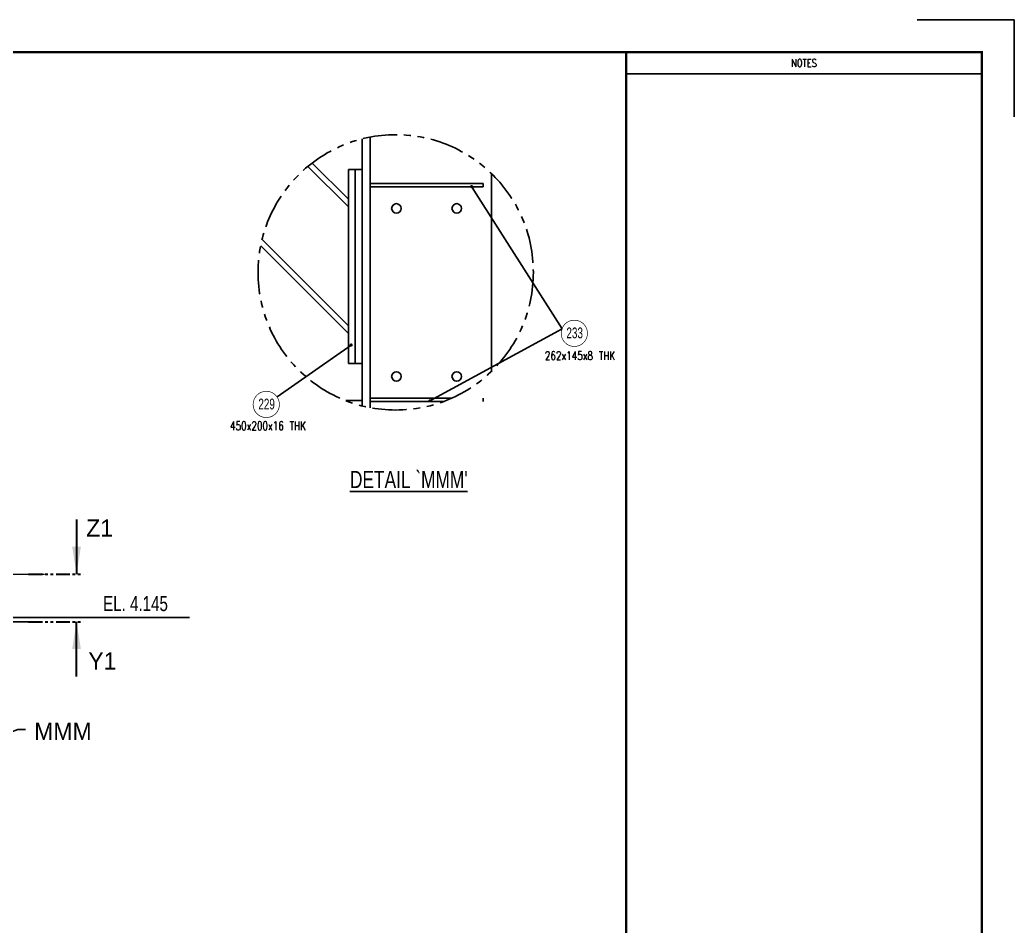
# Model space of a CAD drawing. Header units: millimetres. Extents: x 0 to 16187, y -20471 to 6290.
# Drawn here: x 3449.4 to 3910.7, y 5501 to 5921.5 of the extents above; entities that cross this region are included whole.
import ezdxf
from ezdxf.enums import TextEntityAlignment as Align

# ---------------------------------------------------------------- set-up
doc = ezdxf.new("R2010")
doc.units = ezdxf.units.MM
doc.linetypes.add('PHANTOM', pattern=[12.699999999999998, 6.35, -1.27, 1.27, -1.27, 1.27, -1.27])
doc.linetypes.add('PHANTOM2', pattern=[31.750000000000004, 15.875, -3.175, 3.175, -3.175, 3.175, -3.175])
doc.layers.add('BORDER1', color=3, linetype='Continuous')
doc.layers.add('BORDER2', color=7, linetype='Continuous')
doc.styles.add('MtXpl_txt_shx', font='txt.shx', dxfattribs={"height": 0.2})
doc.styles.add('ROMANC', font='ROMANC', dxfattribs={"height": 5})
doc.styles.add('ROMAND-1', font='ic-romand.shx')
doc.styles.add('ROMANS', font='ROMANS.shx', dxfattribs={"width": 0.8})
doc.styles.add('ROMANT', font='ROMANT', dxfattribs={"height": 4})
doc.styles.add('SLDTEXTSTYLE0', font='TXT', dxfattribs={"width": 0.75})
doc.styles.add('SLDTEXTSTYLE2', font='TXT', dxfattribs={"width": 0.6864493305940874})
doc.dimstyles.new('AM_ISO$7', dxfattribs={"dimtxt": 3.5, "dimasz": 3.5, "dimexe": 1, "dimexo": 1, "dimgap": 1.5, "dimtad": 1, "dimtoh": 1, "dimdsep": 46, "dimtxsty": 'Standard', "dimcen": 0, "dimclrd": 1, "dimclre": 1, "dimclrt": 1, "dimadec": 0, "dimazin": 2, "dimtp": 0.1, "dimtm": 0.1, "dimtfac": 0.71, "dimtdec": 3, "dimtmove": 0, "dimatfit": 3, "dimfxl": 1, "dimlwd": -1, "dimlwe": -1, "dimarcsym": 1})

# ---------------------------------------------------------------- blocks, each defined once
blk = doc.blocks.new('*U609')
at = {"layer": 'BORDER1', "color": 154, "true_color": 0x1859a9, "const_width": 1}
blk.add_lwpolyline([(1.8094395070475, 811), (1144, 811), (1144, 0), (0, 0), (0, 811)], close=True, dxfattribs=at)
blk.add_lwpolyline([(979.0000000799992, 2.220446049250313e-16), (979.0000000799992, 810.9999999999999)], dxfattribs=at)
at = {"layer": 'BORDER2'}
for points in [[(1159, 780.9999999999999), (1159, 825.9999999999999), (1114, 826)], [(1144, 801), (979.0000000799992, 800.9999999999999)]]:
    blk.add_lwpolyline(points, dxfattribs=at)
at = {"layer": 'BORDER2', "style": 'ROMANC', "width": 0.8}
blk.add_text('NOTES', height=3.5, dxfattribs=at).set_placement((1061.50000004, 806), align=Align.MIDDLE_CENTER)
at = {"layer": 'BORDER2', "flags": 8}
for tag, height, style, p in [('REV-A', 3.24, 'ROMANS', (986.9282778829383, 140.2530397182669)), ('RE-A', 8.064, 'ROMANT', (1084.634961895852, 7.17204102400288))]:
    blk.add_attdef(tag, text='', height=height, dxfattribs=dict(at, style=style)).set_placement(p, align=Align.CENTER)
at = {"layer": 'BORDER2', "style": 'ROMANS', "width": 3.830216453570641}
blk.add_attdef('DATE-A', text='', height=3.24, dxfattribs=at).set_placement((995.5063797379989, 140.2530397182669), (1008.507228728976, 140.2530397182669), align=Align.FIT)
at = {"layer": 'BORDER2'}
for tag, height, style, p in [('DRN-A', 3.24, 'ROMANS', (1018.380015771281, 140.2530397182669)), ('CHD-A', 3.24, 'ROMANS', (1032.348360605113, 140.2530397182669)), ('APD-A', 3.24, 'ROMANS', (1046.640709253839, 140.2530397182669)), ('CONS_CONT_VEND', 4.2, 'ROMANC', (1061.390575966738, 72.83468077449595))]:
    blk.add_attdef(tag, text='', height=height, dxfattribs=dict(at, style=style)).set_placement(p, align=Align.CENTER)
at = {"layer": 'BORDER2', "style": 'ROMANS', "width": 0.8}
for tag, p, height in [('1:X', (997.2302812124753, 122.552011911554), 3.5), ('LOC', (1042.735042679951, 122.552011911554), 3.5), ('PROJ_NO', (1118.63757586463, 122.552011911554), 3.5), ('CONS_DRG_NO', (1011, 63), 3)]:
    blk.add_attdef(tag, p, '', height=height, dxfattribs=at)
at = {"layer": 'BORDER2', "lineweight": 30, "width": 0.8, "flags": 104}
blk.add_attdef('COMMENTS-A', text='', height=2.2, dxfattribs=at).set_placement((1055.209968003616, 142.0744315684458), align=Align.MIDDLE_LEFT)
at = {"layer": 'BORDER2', "style": 'ROMANS', "width": 0.8}
for tag, p in [('PROJECT_TITLE_1', (1061.068210890846, 55.3534808592422)), ('PROJECT_TITLE_2', (1061.068210890846, 49.30052221051124))]:
    blk.add_attdef(tag, text='', height=3.5, dxfattribs=at).set_placement(p, align=Align.MIDDLE)
at = {"layer": 'BORDER2', "style": 'ROMANT', "width": 0.8}
for tag, p in [('DRG_TITLE_1', (1061.068210890846, 36.31229857438004)), ('DRG_TITLE_2', (1061.068210890846, 28.31229857438004)), ('DRG_TITLE_3', (1061.068210890846, 20.31229857438004))]:
    blk.add_attdef(tag, text='', height=5, dxfattribs=at).set_placement(p, align=Align.CENTER)
at = {"layer": 'BORDER2', "style": 'ROMANT'}
for tag, p in [('AR', (995.0014710450068, 7.172041024002866)), ('PA', (1011.738213301433, 7.172041024002866)), ('DC', (1028.447415784789, 7.172041024002837)), ('TS', (1120.839107118789, 7.172041024002908))]:
    blk.add_attdef(tag, p, '', height=8.064, dxfattribs=at)
for tag, p in [('SRNO', (1074.69799186896, 7.172041024002823)), ('SH', (1115.802783516436, 7.176501619330963))]:
    blk.add_attdef(tag, text='', height=8.064, dxfattribs=at).set_placement(p, align=Align.RIGHT)
at = {"layer": 'BORDER2', "style": 'ROMANS', "flags": 2}
blk.add_attdef('TB_VERSION', text='', height=2, dxfattribs=at).set_placement((1, -1), align=Align.TOP_LEFT)

msp = doc.modelspace()

# ---------------------------------------------------------------- linework, layer by layer
at = {"color": 7, "linetype": 'Continuous', "lineweight": 25}
for p, q in [((3608.18364562299, 5742.385029119574), (3608.18364562299, 5866.265690476746)), ((3611.983645622993, 5741.551351554986), (3611.983645622993, 5867.099368041327)), ((3584.969818676678, 5855.063494284765), (3601.783645623011, 5838.249667338434)), ((3583.001579797952, 5853.496199257566), (3601.783645623012, 5834.71413343251)), ((3601.783645623012, 5852.024270594022), (3604.98364562301, 5852.024270594022)), ((3601.783645623012, 5762.024270594022), (3601.783645623012, 5852.024270594022)), ((3604.98364562301, 5762.024270594022), (3604.98364562301, 5852.024270594022)), ((3604.98364562301, 5852.024270594022), (3608.183645623007, 5852.024270594022)), ((3668.183645622994, 5758.431345379813), (3668.183645622994, 5850.219374216515)), ((3611.983645622995, 5844.024270594022), (3611.983645622995, 5845.624270594028)), ((3664.383645623004, 5845.624270594028), (3611.983645622995, 5845.624270594028)), ((3664.383645623004, 5844.024270594022), (3611.983645622995, 5844.024270594022)), ((3664.383645623004, 5844.024270594022), (3664.383645623004, 5845.624270594028)), ((3561.746824723683, 5819.596625399285), (3601.783645623012, 5779.559804499953)), ((3561.105084929735, 5816.702831287297), (3601.783645623012, 5776.024270594022)), ((3601.783645623012, 5762.024270594022), (3604.98364562301, 5762.024270594022)), ((3604.98364562301, 5762.024270594022), (3608.183645623007, 5762.024270594022)), ((3600.548258002156, 5744.824270594025), (3608.183645623007, 5744.824270594025)), ((3649.84741154734, 5746.024270594029), (3611.983645622997, 5746.024270594029)), ((3611.983645622995, 5744.424270594016), (3611.983645622995, 5746.024270594022)), ((3645.927483311392, 5744.424270594016), (3611.983645622997, 5744.424270594016)), ((3664.383645623004, 5744.424270594016), (3664.383645623004, 5746.024270594022))]:
    msp.add_line(p, q, dxfattribs=at)
at = {"color": 7, "linetype": 'Continuous', "lineweight": 35}
for p, q in [((3475.656119668395, 5689.740120579183), (3475.656119668395, 5664.340120579182)), ((3475.656119668395, 5616.819302515134), (3475.656119668395, 5642.219302515135))]:
    msp.add_line(p, q, dxfattribs=at)
at = {"color": 7, "linetype": 'Continuous', "lineweight": 18}
msp.add_line((2847.161289616995, 5664.340120579182), (3460.840527980542, 5664.340120579182), dxfattribs=at)
at = {"color": 7, "linetype": 'PHANTOM', "lineweight": 35}
for p, q in [((3453.431119668389, 5664.340120579182), (3478.831119668391, 5664.340120579182)), ((3453.431119668389, 5642.219302515128), (3478.831119668391, 5642.219302515128))]:
    msp.add_line(p, q, dxfattribs=at)
for p, q in [((3404.252119668386, 5644.240120579176), (3528.090182591189, 5644.240120579176)), ((3453.431119668389, 5642.219302515128), (2846.347043569765, 5642.219302515128))]:
    msp.add_line(p, q)
at = {"color": 4}
for points in [[(3712.750354305018, 5776.057715082072, 0.3125, 0.3125, 1), (3700.562854305018, 5776.057715082072, 0.3125, 0.3125, 1)], [(3569.789043094111, 5743.057169712811, 0.3125, 0.3125, 1), (3557.601543094111, 5743.057169712811, 0.3125, 0.3125, 1)]]:
    msp.add_lwpolyline(points, format="xyseb", close=True, dxfattribs=at)
at = {"color": 6, "linetype": 'PHANTOM2'}
msp.add_circle((3623.764112246825, 5804.325359798157), 63.86983250947387, dxfattribs=at)
at = {"color": 7, "linetype": 'Continuous', "lineweight": 25}
for centre, radius in [((3624.083645623001, 5834.024270594022), 2.200000000000045), ((3652.083645623001, 5834.024270594022), 2.200000000000273), ((3624.083645623001, 5756.024270594022), 2.200000000000045), ((3652.083645623001, 5756.024270594022), 2.200000000000273)]:
    msp.add_circle(centre, radius, dxfattribs=at)
at = {"color": 7, "linetype": 'Continuous', "lineweight": 35}
for points in [[(3475.656119668395, 5664.340120579182), (3477.688119668394, 5677.040120579186), (3473.624119668396, 5677.040120579186)], [(3475.656119668395, 5642.219302515135), (3473.624119668396, 5629.519302515138), (3477.688119668394, 5629.519302515138)]]:
    msp.add_solid(points, dxfattribs=at)

# ---------------------------------------------------------------- block references
at = {"layer": 'BORDER1'}
msp.add_blockref('*U609', (2751.745747508776, 5095.49056330221), dxfattribs=at)

# ---------------------------------------------------------------- texts
at = {"color": 4, "style": 'SLDTEXTSTYLE2', "width": 0.6864493305940874}
for s, p in [('233', (3706.823077617158, 5776.250685590039)), ('229', (3563.861766406251, 5743.250140220771))]:
    msp.add_text(s, height=5, dxfattribs=at).set_placement(p, align=Align.MIDDLE_CENTER)
at = {"color": 4, "style": 'MtXpl_txt_shx', "width": 0.75}
for s, p in [('262x145x8 THK', (3692.973389280574, 5763.683437675154)), ('450x200x16 THK', (3546.891009347999, 5731.128728567674))]:
    msp.add_text(s, height=4, dxfattribs=at).set_placement(p)
at = {"color": 7, "style": 'ROMAND-1', "width": 0.75}
msp.add_text("%%UDETAIL `MMM'", height=8, dxfattribs=at).set_placement((3629.831324405892, 5708.234664873145), align=Align.MIDDLE_CENTER)
at = {"color": 7, "style": 'SLDTEXTSTYLE0', "width": 0.75}
msp.add_text('EL. 4.145', height=7, dxfattribs=at).set_placement((3487.99269409566, 5647.152281854207))
at = {"color": 7, "char_height": 8, "attachment_point": 1, "style": 'ROMAND-1'}
for s, insert in [('Z1', (3480.124486957807, 5689.740120579183)), ('Y1', (3481.102998810412, 5628.043409059705)), ('MMM', (3455.960791650486, 5595.358539751801))]:
    msp.add_mtext(s, dxfattribs=dict(at, insert=insert))

# ---------------------------------------------------------------- leaders
at = {"color": 4}
for points in [[(3658.986828661529, 5844.14203247277), (3700.936999335347, 5778.160072818871)], [(3639.587349495054, 5744.735773070828), (3700.936999335347, 5778.160072818871)]]:
    msp.add_leader(points, dimstyle='AM_ISO$7', override={"dimasz": 1.5, "dimldrblk": 'Dot'}, dxfattribs=at)
at = {"color": 2}
msp.add_leader([(3603.07259329376, 5770.616737914181), (3568.68775812897, 5746.55131938593)], dimstyle='AM_ISO$7', override={"dimasz": 1.5, "dimldrblk": 'Dot'}, dxfattribs=at)
msp.add_leader([(3406.382662163509, 5576.324497303014), (3448.416346789465, 5592.233048532642), (3451.916346789465, 5592.233048532642)], dimstyle='AM_ISO$7', override={"dimgap": 1.5, "dimtad": 0})

doc.saveas('drawing.dxf')
